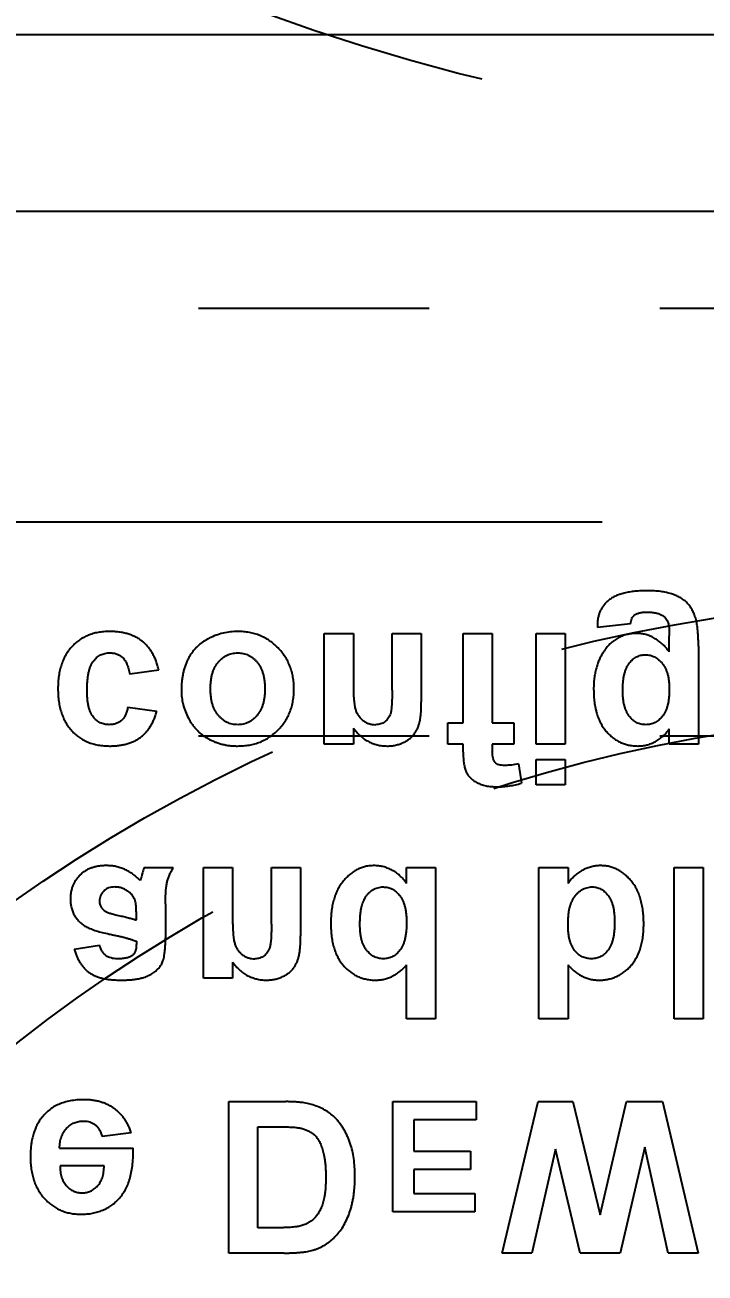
# Model space of a CAD drawing. Extents: x 14103 to 19353, y -3233 to 932.
# Drawn here: x 14900.43 to 14918.12, y -203.45 to -170.98 of the extents above; entities that cross this region are included whole.
import ezdxf

# ---------------------------------------------------------------- set-up
doc = ezdxf.new("R2010")
doc.units = 0
doc.header["$LTSCALE"] = 20
doc.header["$MEASUREMENT"] = 0
doc.linetypes.add('CENTER', pattern=[0.6, 0.375, -0.075, 0.075, -0.075])
doc.linetypes.add('HIDDEN', pattern=[0.2, 0.1, -0.1])
doc.layers.get('DEFPOINTS').update_dxf_attribs({"linetype": 'CONTINUOUS'})
for name, color, linetype in [('4a', 7, 'CONTINUOUS'), ('DIM', 3, 'CONTINUOUS'), ('OIL', 7, 'CONTINUOUS'), ('SUP', 4, 'HIDDEN'), ('WATER', 9, 'HIDDEN')]:
    doc.layers.add(name, color=color, linetype=linetype)
doc.styles.add('lxy2', font='txt.shx', dxfattribs={"width": 0.6})
doc.dimstyles.new('10', dxfattribs={"dimtxt": 10, "dimasz": 5, "dimexe": 2.5, "dimexo": 0, "dimgap": 1, "dimtad": 0, "dimdsep": 46, "dimtxsty": 'lxy2', "dimcen": -3, "dimclrd": 113, "dimclre": 113, "dimclrt": 3, "dimazin": 2, "dimtfac": 1, "dimtofl": 0, "dimtmove": 0, "dimatfit": 3, "dimfxl": 1, "dimtolj": 1, "dimtzin": 0, "dimarcsym": 0})

# ---------------------------------------------------------------- blocks, each defined once
blk = doc.blocks.new('*D197')
at = {"layer": 'DEFPOINTS', "color": 0}
for p in [(14749.942, 164.09), (15292.928, -183.91), (15315.844, -183.91)]:
    blk.add_point(p, dxfattribs=at)
at = {"layer": 'DIM', "color": 113, "lineweight": -2}
blk.add_line((15292.928, -183.91), (15315.844, -183.91), dxfattribs=at)
at = {"layer": 'DIM', "color": 3, "insert": (15324.844, -183.91), "char_height": 10, "attachment_point": 5, "style": 'lxy2'}
blk.add_mtext('\\A1;348', dxfattribs=at)
blk = doc.blocks.new('*D188')
at = {"layer": 'DEFPOINTS', "color": 0, "linetype": 'Continuous'}
for p in [(14749.942, 164.09), (15254.942, -535.91), (15254.942, -553.814)]:
    blk.add_point(p, dxfattribs=at)
at = {"layer": 'OIL', "color": 113, "linetype": 'Continuous', "lineweight": -2}
blk.add_line((15254.942, -535.91), (15254.942, -553.814), dxfattribs=at)
at = {"layer": 'OIL', "color": 3, "linetype": 'Continuous', "insert": (15254.942, -562.314), "char_height": 10, "attachment_point": 5, "rotation": 90, "style": 'lxy2'}
blk.add_mtext('\\A1;505', dxfattribs=at)
blk = doc.blocks.new('*D187')
at = {"layer": 'DEFPOINTS', "color": 0, "linetype": 'Continuous'}
for p in [(14749.942, 164.09), (15299.942, -515.91), (15299.942, -553.814)]:
    blk.add_point(p, dxfattribs=at)
at = {"layer": 'OIL', "color": 113, "linetype": 'Continuous', "lineweight": -2}
blk.add_line((15299.942, -515.91), (15299.942, -553.814), dxfattribs=at)
at = {"layer": 'OIL', "color": 3, "linetype": 'Continuous', "insert": (15299.942, -562.314), "char_height": 10, "attachment_point": 5, "rotation": 90, "style": 'lxy2'}
blk.add_mtext('\\A1;550', dxfattribs=at)
blk = doc.blocks.new('*D185')
at = {"layer": 'DEFPOINTS', "color": 0}
for p in [(14749.942, 164.09), (15292.928, -255.91), (15315.844, -255.91)]:
    blk.add_point(p, dxfattribs=at)
at = {"layer": 'DIM', "color": 113, "lineweight": -2}
blk.add_line((15292.928, -255.91), (15315.844, -255.91), dxfattribs=at)
at = {"layer": 'DIM', "color": 3, "insert": (15324.344, -255.91), "char_height": 10, "attachment_point": 5, "style": 'lxy2'}
blk.add_mtext('\\A1;420', dxfattribs=at)
blk = doc.blocks.new('*D191')
at = {"layer": 'DEFPOINTS', "color": 0, "linetype": 'Continuous'}
for p in [(14749.942, 164.09), (14999.942, -369.245), (14999.942, -553.814)]:
    blk.add_point(p, dxfattribs=at)
at = {"layer": 'OIL', "color": 113, "linetype": 'Continuous', "lineweight": -2}
blk.add_line((14999.942, -369.245), (14999.942, -553.814), dxfattribs=at)
at = {"layer": 'OIL', "color": 3, "linetype": 'Continuous', "insert": (14999.942, -562.314), "char_height": 10, "attachment_point": 5, "rotation": 90, "style": 'lxy2'}
blk.add_mtext('\\A1;250', dxfattribs=at)
blk = doc.blocks.new('*D190')
at = {"layer": 'DEFPOINTS', "color": 0, "linetype": 'Continuous'}
for p in [(14749.942, 164.09), (15049.942, -369.245), (15049.942, -553.814)]:
    blk.add_point(p, dxfattribs=at)
at = {"layer": 'OIL', "color": 113, "linetype": 'Continuous', "lineweight": -2}
blk.add_line((15049.942, -369.245), (15049.942, -553.814), dxfattribs=at)
at = {"layer": 'OIL', "color": 3, "linetype": 'Continuous', "insert": (15049.942, -561.814), "char_height": 10, "attachment_point": 5, "rotation": 90, "style": 'lxy2'}
blk.add_mtext('\\A1;300', dxfattribs=at)
blk = doc.blocks.new('*D189')
at = {"layer": 'DEFPOINTS', "color": 0, "linetype": 'Continuous'}
for p in [(14749.942, 164.09), (15094.942, -324.245), (15094.942, -553.814)]:
    blk.add_point(p, dxfattribs=at)
at = {"layer": 'OIL', "color": 113, "linetype": 'Continuous', "lineweight": -2}
blk.add_line((15094.942, -324.245), (15094.942, -553.814), dxfattribs=at)
at = {"layer": 'OIL', "color": 3, "linetype": 'Continuous', "insert": (15094.942, -562.814), "char_height": 10, "attachment_point": 5, "rotation": 90, "style": 'lxy2'}
blk.add_mtext('\\A1;345', dxfattribs=at)
blk = doc.blocks.new('*D186')
at = {"layer": 'DEFPOINTS', "color": 0, "linetype": 'Continuous'}
for p in [(14749.942, 164.09), (15119.942, -360.91), (15119.942, -553.814)]:
    blk.add_point(p, dxfattribs=at)
at = {"layer": 'OIL', "color": 113, "linetype": 'Continuous', "lineweight": -2}
blk.add_line((15119.942, -360.91), (15119.942, -553.814), dxfattribs=at)
at = {"layer": 'OIL', "color": 3, "linetype": 'Continuous', "insert": (15119.942, -562.314), "char_height": 10, "attachment_point": 5, "rotation": 90, "style": 'lxy2'}
blk.add_mtext('\\A1;370', dxfattribs=at)
blk = doc.blocks.new('*D184')
at = {"layer": 'DEFPOINTS', "color": 0, "linetype": 'Continuous'}
for p in [(14749.942, 164.09), (15074.942, -315.91), (15074.942, -553.814)]:
    blk.add_point(p, dxfattribs=at)
at = {"layer": 'OIL', "color": 113, "linetype": 'Continuous', "lineweight": -2}
blk.add_line((15074.942, -315.91), (15074.942, -553.814), dxfattribs=at)
at = {"layer": 'OIL', "color": 3, "linetype": 'Continuous', "insert": (15074.942, -562.814), "char_height": 10, "attachment_point": 5, "rotation": 90, "style": 'lxy2'}
blk.add_mtext('\\A1;325', dxfattribs=at)

msp = doc.modelspace()

# ---------------------------------------------------------------- linework, layer by layer
at = {"layer": '4a', "color": 4, "linetype": 'Continuous'}
for p, q in [((14972.873, -171.233), (14843.995, -171.233)), ((14972.873, -175.833), (14838.932, -175.833)), ((14916.182, -186.557), (14915.323, -186.658)), ((14908.213, -186.81), (14908.971, -186.81)), ((14908.213, -189.688), (14908.213, -186.81)), ((14908.971, -186.81), (14908.971, -188.12)), ((14909.98, -186.81), (14910.738, -186.81)), ((14909.98, -188.287), (14909.98, -186.81)), ((14910.738, -186.81), (14910.738, -188.59)), ((14911.829, -189.133), (14911.829, -186.81)), ((14911.829, -186.81), (14912.586, -186.81)), ((14912.586, -186.81), (14912.586, -189.133)), ((14913.727, -186.81), (14914.485, -186.81)), ((14913.727, -189.688), (14913.727, -186.81)), ((14914.485, -186.81), (14914.485, -189.688)), ((14917.191, -187.29), (14917.191, -186.876)), ((14917.949, -187.142), (14917.949, -189.688)), ((14903.911, -187.769), (14903.153, -187.87)), ((14903.103, -188.729), (14903.86, -188.83)), ((14908.971, -189.273), (14908.971, -189.688)), ((14911.425, -189.133), (14911.829, -189.133)), ((14911.425, -189.688), (14911.425, -189.133)), ((14912.586, -189.133), (14913.142, -189.133)), ((14913.142, -189.133), (14913.142, -189.688)), ((14917.191, -189.688), (14917.191, -189.292)), ((14908.971, -189.688), (14908.213, -189.688)), ((14911.829, -189.688), (14911.425, -189.688)), ((14911.829, -189.896), (14911.829, -189.688)), ((14913.142, -189.688), (14912.586, -189.688)), ((14912.586, -189.688), (14912.586, -189.884)), ((14914.485, -189.688), (14913.727, -189.688)), ((14917.949, -189.688), (14917.191, -189.688)), ((14913.268, -190.201), (14913.344, -190.707)), ((14913.727, -190.092), (14914.485, -190.092)), ((14913.727, -190.749), (14913.727, -190.092)), ((14914.485, -190.092), (14914.485, -190.749)), ((14914.485, -190.749), (14913.727, -190.749)), ((14903.527, -192.9), (14904.284, -192.9)), ((14905.072, -192.9), (14905.83, -192.9)), ((14905.072, -195.778), (14905.072, -192.9)), ((14905.83, -192.9), (14905.83, -194.21)), ((14906.84, -192.9), (14907.597, -192.9)), ((14906.84, -194.377), (14906.84, -192.9)), ((14907.597, -192.9), (14907.597, -194.68)), ((14910.354, -192.9), (14911.112, -192.9)), ((14910.354, -193.316), (14910.354, -192.9)), ((14911.112, -192.9), (14911.112, -196.839)), ((14913.798, -192.9), (14914.556, -192.9)), ((14913.798, -196.839), (14913.798, -192.9)), ((14914.556, -192.9), (14914.556, -193.316)), ((14917.313, -192.9), (14918.07, -192.9)), ((14917.313, -196.839), (14917.313, -192.9)), ((14918.07, -192.9), (14918.07, -196.839)), ((14903.325, -194.263), (14903.325, -194.12)), ((14904.082, -193.841), (14904.082, -194.726)), ((14901.709, -195.021), (14902.366, -194.92)), ((14905.83, -195.363), (14905.83, -195.778)), ((14910.354, -196.839), (14910.354, -195.435)), ((14914.556, -195.435), (14914.556, -196.839)), ((14905.83, -195.778), (14905.072, -195.778)), ((14911.112, -196.839), (14910.354, -196.839)), ((14914.556, -196.839), (14913.798, -196.839)), ((14918.07, -196.839), (14917.313, -196.839)), ((14905.729, -202.929), (14905.729, -198.99)), ((14905.729, -198.99), (14907.216, -198.99)), ((14909.997, -198.99), (14912.164, -198.99)), ((14909.997, -201.854), (14909.997, -198.99)), ((14912.164, -198.99), (14912.164, -199.467)), ((14912.839, -202.929), (14913.781, -198.99)), ((14913.781, -198.99), (14914.684, -198.99)), ((14914.684, -198.99), (14915.389, -201.934)), ((14915.389, -201.934), (14916.075, -198.99)), ((14916.075, -198.99), (14917.013, -198.99)), ((14917.013, -198.99), (14917.939, -202.929)), ((14906.486, -199.646), (14907.109, -199.646)), ((14906.486, -202.272), (14906.486, -199.646)), ((14912.164, -199.467), (14910.548, -199.467)), ((14910.548, -199.467), (14910.548, -200.275)), ((14903.194, -199.798), (14902.436, -199.899)), ((14901.325, -200.202), (14903.244, -200.202)), ((14910.548, -200.275), (14912.017, -200.275)), ((14912.017, -200.275), (14912.017, -200.753)), ((14914.227, -200.223), (14913.615, -202.929)), ((14914.875, -202.929), (14914.227, -200.223)), ((14916.55, -200.177), (14915.909, -202.929)), ((14917.161, -202.929), (14916.55, -200.177)), ((14902.487, -200.656), (14901.339, -200.656)), ((14912.017, -200.753), (14910.548, -200.753)), ((14910.548, -200.753), (14910.548, -201.377)), ((14910.548, -201.377), (14912.127, -201.377)), ((14912.127, -201.377), (14912.127, -201.854)), ((14912.127, -201.854), (14909.997, -201.854)), ((14906.861, -202.272), (14906.486, -202.272)), ((14907.173, -202.929), (14905.729, -202.929)), ((14913.615, -202.929), (14912.839, -202.929)), ((14915.909, -202.929), (14914.875, -202.929)), ((14917.939, -202.929), (14917.161, -202.929))]:
    msp.add_line(p, q, dxfattribs=at)
for points in [[(14916.624, -185.699), (14916.453, -185.703), (14916.295, -185.714), (14916.15, -185.734), (14916.018, -185.76), (14915.898, -185.794), (14915.792, -185.837), (14915.698, -185.887), (14915.617, -185.944), (14915.548, -186.008), (14915.488, -186.075), (14915.437, -186.147), (14915.395, -186.224), (14915.363, -186.303), (14915.34, -186.387), (14915.325, -186.475), (14915.321, -186.568)], [(14917.949, -187.142), (14917.947, -187.02), (14917.944, -186.907), (14917.937, -186.801), (14917.928, -186.703), (14917.917, -186.613), (14917.903, -186.531), (14917.886, -186.457), (14917.867, -186.391), (14917.822, -186.273), (14917.769, -186.169), (14917.707, -186.078), (14917.638, -186), (14917.558, -185.933), (14917.467, -185.874), (14917.362, -185.823), (14917.245, -185.779), (14917.114, -185.744), (14916.967, -185.719), (14916.804, -185.704), (14916.624, -185.699)], [(14916.182, -186.557), (14916.195, -186.484), (14916.215, -186.424), (14916.242, -186.375), (14916.275, -186.34)], [(14916.275, -186.34), (14916.334, -186.302), (14916.406, -186.276), (14916.494, -186.26), (14916.597, -186.254)], [(14916.597, -186.254), (14916.728, -186.26), (14916.841, -186.276), (14916.937, -186.304), (14917.016, -186.343)], [(14917.016, -186.343), (14917.06, -186.377), (14917.099, -186.419), (14917.131, -186.471), (14917.158, -186.532)], [(14915.321, -186.568), (14915.321, -186.609), (14915.323, -186.658)], [(14917.158, -186.532), (14917.173, -186.589), (14917.184, -186.665), (14917.189, -186.761), (14917.191, -186.876)], [(14902.621, -186.759), (14902.472, -186.766), (14902.332, -186.784), (14902.199, -186.815), (14902.073, -186.858), (14901.955, -186.913), (14901.845, -186.981), (14901.743, -187.061), (14901.648, -187.154), (14901.563, -187.257), (14901.489, -187.37), (14901.427, -187.492), (14901.376, -187.624), (14901.336, -187.765), (14901.308, -187.917), (14901.29, -188.077), (14901.285, -188.247)], [(14903.911, -187.769), (14903.879, -187.648), (14903.841, -187.535), (14903.797, -187.429), (14903.747, -187.331), (14903.689, -187.24), (14903.625, -187.157), (14903.555, -187.082), (14903.478, -187.014), (14903.395, -186.954), (14903.305, -186.903), (14903.208, -186.859), (14903.104, -186.823), (14902.994, -186.795), (14902.876, -186.775), (14902.752, -186.763), (14902.621, -186.759)], [(14905.963, -186.759), (14905.771, -186.77), (14905.582, -186.803), (14905.398, -186.859), (14905.219, -186.936), (14905.133, -186.983), (14905.053, -187.035), (14904.977, -187.092), (14904.908, -187.155), (14904.843, -187.222), (14904.783, -187.295), (14904.729, -187.372), (14904.68, -187.455), (14904.637, -187.543), (14904.6, -187.636), (14904.568, -187.733), (14904.542, -187.835), (14904.53, -187.897)], [(14907.425, -188.257), (14907.419, -188.098), (14907.399, -187.948), (14907.367, -187.803), (14907.321, -187.665), (14907.263, -187.535), (14907.192, -187.411), (14907.107, -187.294), (14907.01, -187.185), (14906.902, -187.085), (14906.789, -186.998), (14906.668, -186.926), (14906.541, -186.866), (14906.406, -186.819), (14906.265, -186.786), (14906.118, -186.766), (14905.963, -186.759)], [(14916.34, -186.81), (14916.207, -186.818), (14916.081, -186.841), (14915.961, -186.878), (14915.849, -186.932), (14915.744, -187.001), (14915.647, -187.084), (14915.557, -187.184), (14915.473, -187.298)], [(14917.191, -187.29), (14917.099, -187.177), (14917.004, -187.08), (14916.903, -186.998), (14916.799, -186.93), (14916.69, -186.878), (14916.578, -186.84), (14916.461, -186.818), (14916.34, -186.81)], [(14902.042, -188.292), (14902.045, -188.163), (14902.053, -188.044), (14902.065, -187.934), (14902.083, -187.835), (14902.105, -187.746), (14902.133, -187.666), (14902.165, -187.596), (14902.203, -187.536), (14902.245, -187.484), (14902.291, -187.439), (14902.34, -187.401), (14902.393, -187.37), (14902.449, -187.346), (14902.508, -187.329), (14902.571, -187.318), (14902.637, -187.315)], [(14902.637, -187.315), (14902.734, -187.323), (14902.823, -187.346), (14902.901, -187.385), (14902.97, -187.439), (14903.002, -187.473), (14903.03, -187.514), (14903.057, -187.559), (14903.081, -187.61), (14903.103, -187.667), (14903.122, -187.729), (14903.139, -187.797), (14903.153, -187.87)], [(14905.254, -188.249), (14905.257, -188.139), (14905.267, -188.036), (14905.282, -187.939), (14905.305, -187.849), (14905.334, -187.766), (14905.369, -187.689), (14905.41, -187.619), (14905.458, -187.555), (14905.511, -187.499), (14905.566, -187.45), (14905.625, -187.409), (14905.686, -187.375), (14905.751, -187.349), (14905.819, -187.33), (14905.889, -187.319), (14905.963, -187.315)], [(14905.963, -187.315), (14906.036, -187.319), (14906.106, -187.33), (14906.174, -187.349), (14906.238, -187.375), (14906.299, -187.409), (14906.358, -187.45), (14906.413, -187.499), (14906.465, -187.555), (14906.512, -187.619), (14906.553, -187.69), (14906.589, -187.767), (14906.617, -187.85), (14906.639, -187.941), (14906.655, -188.039), (14906.665, -188.143), (14906.668, -188.254)], [(14915.473, -187.298), (14915.414, -187.398), (14915.363, -187.503), (14915.32, -187.614), (14915.285, -187.731), (14915.258, -187.854), (14915.248, -187.912)], [(14915.98, -188.285), (14915.982, -188.17), (14915.99, -188.063), (14916.003, -187.963), (14916.021, -187.873), (14916.045, -187.789), (14916.074, -187.714), (14916.108, -187.646), (14916.148, -187.587), (14916.191, -187.535), (14916.237, -187.49), (14916.285, -187.452), (14916.335, -187.42), (14916.388, -187.397), (14916.444, -187.379), (14916.502, -187.368), (14916.563, -187.365)], [(14916.563, -187.365), (14916.627, -187.369), (14916.69, -187.379), (14916.75, -187.398), (14916.806, -187.422), (14916.861, -187.454), (14916.913, -187.493), (14916.963, -187.54), (14917.009, -187.592), (14917.052, -187.652), (14917.089, -187.72), (14917.12, -187.794), (14917.146, -187.874), (14917.166, -187.962), (14917.18, -188.056), (14917.188, -188.157), (14917.191, -188.266)], [(14904.53, -187.897), (14904.523, -187.941), (14904.508, -188.052), (14904.5, -188.168), (14904.497, -188.289)], [(14915.248, -187.912), (14915.238, -187.982), (14915.226, -188.117), (14915.222, -188.258)], [(14901.285, -188.247), (14901.29, -188.418), (14901.308, -188.58), (14901.336, -188.732), (14901.376, -188.874), (14901.426, -189.006), (14901.488, -189.129), (14901.562, -189.242), (14901.647, -189.345), (14901.742, -189.437), (14901.844, -189.517), (14901.955, -189.585), (14902.073, -189.64), (14902.199, -189.683), (14902.334, -189.714), (14902.476, -189.732), (14902.627, -189.739)], [(14902.621, -189.183), (14902.556, -189.18), (14902.495, -189.171), (14902.438, -189.154), (14902.383, -189.132), (14902.332, -189.103), (14902.285, -189.068), (14902.24, -189.026), (14902.199, -188.978), (14902.162, -188.923), (14902.131, -188.858), (14902.104, -188.785), (14902.082, -188.704), (14902.064, -188.613), (14902.052, -188.515), (14902.045, -188.408), (14902.042, -188.292)], [(14904.497, -188.289), (14904.508, -188.475), (14904.536, -188.635)], [(14905.963, -189.183), (14905.889, -189.179), (14905.819, -189.168), (14905.751, -189.149), (14905.686, -189.123), (14905.625, -189.089), (14905.566, -189.047), (14905.511, -188.998), (14905.458, -188.942), (14905.41, -188.879), (14905.369, -188.809), (14905.334, -188.732), (14905.305, -188.649), (14905.282, -188.559), (14905.267, -188.462), (14905.257, -188.359), (14905.254, -188.249)], [(14905.959, -189.739), (14906.116, -189.732), (14906.266, -189.713), (14906.409, -189.679), (14906.544, -189.634), (14906.673, -189.574), (14906.793, -189.502), (14906.907, -189.417), (14907.013, -189.318), (14907.11, -189.21), (14907.193, -189.094), (14907.264, -188.972), (14907.323, -188.843), (14907.368, -188.707), (14907.399, -188.564), (14907.419, -188.414), (14907.425, -188.257)], [(14906.668, -188.254), (14906.665, -188.363), (14906.655, -188.465), (14906.639, -188.561), (14906.617, -188.651), (14906.589, -188.733), (14906.553, -188.809), (14906.512, -188.879), (14906.465, -188.942), (14906.413, -188.998), (14906.358, -189.047), (14906.299, -189.089), (14906.238, -189.123), (14906.174, -189.149), (14906.106, -189.168), (14906.036, -189.179), (14905.963, -189.183)], [(14908.971, -188.12), (14908.971, -188.237), (14908.974, -188.344), (14908.978, -188.441), (14908.984, -188.529), (14908.992, -188.608), (14909.001, -188.677), (14909.012, -188.736), (14909.024, -188.785), (14909.057, -188.871), (14909.101, -188.948), (14909.155, -189.015), (14909.221, -189.074), (14909.296, -189.122), (14909.375, -189.156), (14909.459, -189.176), (14909.547, -189.183)], [(14909.98, -188.287), (14909.98, -188.399), (14909.977, -188.501), (14909.974, -188.591), (14909.969, -188.673), (14909.963, -188.743), (14909.955, -188.804), (14909.946, -188.853), (14909.936, -188.893), (14909.91, -188.958), (14909.877, -189.015), (14909.838, -189.065), (14909.79, -189.107), (14909.737, -189.14), (14909.679, -189.164), (14909.616, -189.178), (14909.547, -189.183)], [(14915.222, -188.258), (14915.228, -188.433), (14915.243, -188.597), (14915.269, -188.75), (14915.292, -188.848)], [(14916.575, -189.183), (14916.512, -189.18), (14916.451, -189.169), (14916.394, -189.152), (14916.339, -189.128), (14916.286, -189.096), (14916.238, -189.058), (14916.191, -189.013), (14916.148, -188.961), (14916.108, -188.902), (14916.074, -188.836), (14916.045, -188.763), (14916.021, -188.681), (14916.003, -188.594), (14915.99, -188.498), (14915.982, -188.395), (14915.98, -188.285)], [(14917.191, -188.266), (14917.189, -188.378), (14917.18, -188.483), (14917.167, -188.581), (14917.148, -188.672), (14917.123, -188.755), (14917.093, -188.83), (14917.057, -188.898), (14917.016, -188.957), (14916.971, -189.01), (14916.923, -189.056), (14916.873, -189.095), (14916.819, -189.127), (14916.762, -189.152), (14916.703, -189.169), (14916.641, -189.18), (14916.575, -189.183)], [(14904.536, -188.635), (14904.542, -188.659), (14904.6, -188.839), (14904.68, -189.017), (14904.729, -189.102), (14904.782, -189.182), (14904.841, -189.257), (14904.904, -189.327), (14904.971, -189.391), (14905.043, -189.451), (14905.121, -189.504), (14905.203, -189.553), (14905.289, -189.597), (14905.377, -189.634), (14905.468, -189.666), (14905.561, -189.692), (14905.656, -189.713), (14905.755, -189.727), (14905.855, -189.735), (14905.959, -189.739)], [(14910.713, -189.024), (14910.716, -189.001), (14910.728, -188.883), (14910.736, -188.746), (14910.738, -188.59)], [(14903.103, -188.729), (14903.079, -188.834), (14903.045, -188.927), (14902.999, -189.005), (14902.943, -189.069), (14902.876, -189.118), (14902.801, -189.155), (14902.715, -189.176), (14902.621, -189.183)], [(14902.627, -189.739), (14902.75, -189.735), (14902.867, -189.724), (14902.977, -189.707), (14903.081, -189.683), (14903.179, -189.651), (14903.269, -189.612), (14903.353, -189.567), (14903.431, -189.514), (14903.503, -189.454), (14903.57, -189.387), (14903.631, -189.313), (14903.688, -189.23), (14903.739, -189.141), (14903.785, -189.045), (14903.825, -188.941), (14903.86, -188.83)], [(14915.292, -188.848), (14915.304, -188.893), (14915.351, -189.025), (14915.407, -189.147), (14915.474, -189.258), (14915.55, -189.358), (14915.635, -189.447), (14915.725, -189.525), (14915.819, -189.59), (14915.92, -189.644), (14916.024, -189.685), (14916.133, -189.715), (14916.248, -189.732), (14916.368, -189.739)], [(14908.971, -189.273), (14909.06, -189.382), (14909.155, -189.477), (14909.256, -189.557), (14909.363, -189.623), (14909.475, -189.673), (14909.593, -189.709), (14909.716, -189.731), (14909.846, -189.739)], [(14909.846, -189.739), (14909.959, -189.733), (14910.068, -189.716), (14910.171, -189.687), (14910.27, -189.648), (14910.361, -189.6), (14910.439, -189.545), (14910.506, -189.485), (14910.561, -189.417), (14910.607, -189.345), (14910.646, -189.268), (14910.676, -189.186), (14910.699, -189.099), (14910.713, -189.024)], [(14916.368, -189.739), (14916.491, -189.731), (14916.608, -189.711), (14916.72, -189.675), (14916.826, -189.627), (14916.926, -189.564), (14917.02, -189.488), (14917.109, -189.397), (14917.191, -189.292)], [(14911.829, -189.896), (14911.83, -189.979), (14911.833, -190.058), (14911.84, -190.131), (14911.848, -190.199), (14911.859, -190.26), (14911.872, -190.317), (14911.887, -190.367), (14911.905, -190.413), (14911.952, -190.494), (14912.015, -190.569), (14912.094, -190.634), (14912.188, -190.692), (14912.298, -190.739), (14912.422, -190.772), (14912.559, -190.793), (14912.71, -190.799)], [(14912.906, -190.244), (14912.826, -190.239), (14912.759, -190.225), (14912.704, -190.202), (14912.66, -190.169), (14912.628, -190.124), (14912.605, -190.061), (14912.591, -189.981), (14912.586, -189.884)], [(14913.026, -190.238), (14912.906, -190.244)], [(14913.268, -190.201), (14913.083, -190.233), (14913.026, -190.238)], [(14912.71, -190.799), (14912.871, -190.794), (14913.03, -190.776), (14913.187, -190.747), (14913.344, -190.707)], [(14902.55, -192.849), (14902.444, -192.853), (14902.343, -192.864), (14902.248, -192.884), (14902.159, -192.911), (14902.075, -192.945), (14901.998, -192.987), (14901.926, -193.036), (14901.86, -193.094), (14901.801, -193.157), (14901.749, -193.224), (14901.707, -193.295), (14901.671, -193.371), (14901.644, -193.45), (14901.624, -193.533), (14901.612, -193.62), (14901.608, -193.712)], [(14903.428, -193.237), (14903.331, -193.146), (14903.23, -193.068), (14903.125, -193.001), (14903.017, -192.946), (14902.906, -192.904), (14902.792, -192.874), (14902.672, -192.856), (14902.55, -192.849)], [(14909.511, -192.849), (14909.398, -192.856), (14909.288, -192.874), (14909.182, -192.905), (14909.081, -192.949), (14908.984, -193.004), (14908.891, -193.072), (14908.801, -193.152), (14908.716, -193.245), (14908.639, -193.35), (14908.571, -193.463), (14908.514, -193.586), (14908.468, -193.72), (14908.431, -193.862), (14908.405, -194.015), (14908.39, -194.178), (14908.385, -194.35)], [(14910.354, -193.316), (14910.268, -193.202), (14910.174, -193.106), (14910.073, -193.024), (14909.964, -192.961), (14909.852, -192.912), (14909.74, -192.877), (14909.626, -192.856), (14909.511, -192.849)], [(14915.398, -192.849), (14915.283, -192.856), (14915.169, -192.878), (14915.055, -192.914), (14914.942, -192.964), (14914.834, -193.028), (14914.734, -193.109), (14914.641, -193.204), (14914.556, -193.316)], [(14916.525, -194.368), (14916.519, -194.191), (14916.504, -194.024), (14916.478, -193.868), (14916.443, -193.722), (14916.396, -193.587), (14916.339, -193.462), (14916.273, -193.348), (14916.196, -193.244), (14916.111, -193.151), (14916.023, -193.071), (14915.93, -193.003), (14915.832, -192.948), (14915.73, -192.905), (14915.624, -192.874), (14915.513, -192.856), (14915.398, -192.849)], [(14903.455, -193.141), (14903.446, -193.174), (14903.439, -193.201), (14903.433, -193.222), (14903.428, -193.237)], [(14903.527, -192.9), (14903.511, -192.946), (14903.495, -193.001), (14903.476, -193.066), (14903.455, -193.141)], [(14904.082, -193.841), (14904.083, -193.75), (14904.085, -193.664), (14904.089, -193.585), (14904.093, -193.513), (14904.099, -193.447), (14904.106, -193.386), (14904.115, -193.332), (14904.125, -193.284), (14904.151, -193.192), (14904.187, -193.099), (14904.231, -193.001), (14904.284, -192.9)], [(14902.761, -193.405), (14902.678, -193.412), (14902.604, -193.432), (14902.536, -193.466), (14902.477, -193.514), (14902.428, -193.572), (14902.393, -193.634), (14902.373, -193.702), (14902.366, -193.776)], [(14903.128, -193.533), (14903.039, -193.477), (14902.949, -193.437), (14902.856, -193.413), (14902.761, -193.405)], [(14909.264, -193.71), (14909.31, -193.638), (14909.36, -193.577), (14909.414, -193.524), (14909.474, -193.481), (14909.538, -193.447), (14909.605, -193.424), (14909.677, -193.409), (14909.754, -193.405)], [(14909.754, -193.405), (14909.815, -193.409), (14909.874, -193.419), (14909.93, -193.437), (14909.985, -193.462), (14910.037, -193.494), (14910.087, -193.533), (14910.134, -193.58), (14910.179, -193.634), (14910.22, -193.694), (14910.256, -193.762), (14910.286, -193.837), (14910.311, -193.92), (14910.33, -194.008), (14910.343, -194.105), (14910.352, -194.208), (14910.354, -194.318)], [(14914.69, -193.716), (14914.739, -193.643), (14914.791, -193.58), (14914.848, -193.526), (14914.909, -193.483), (14914.974, -193.448), (14915.042, -193.424), (14915.114, -193.409), (14915.19, -193.405)], [(14915.19, -193.405), (14915.249, -193.408), (14915.305, -193.418), (14915.36, -193.436), (14915.412, -193.46), (14915.462, -193.491), (14915.509, -193.529), (14915.555, -193.574), (14915.599, -193.625), (14915.638, -193.684), (14915.673, -193.751), (14915.701, -193.826), (14915.726, -193.91), (14915.744, -194), (14915.757, -194.099), (14915.765, -194.206), (14915.767, -194.321)], [(14901.608, -193.712), (14901.615, -193.832), (14901.636, -193.945), (14901.671, -194.052), (14901.72, -194.152), (14901.782, -194.243), (14901.854, -194.323), (14901.939, -194.392), (14902.033, -194.449), (14902.145, -194.498), (14902.28, -194.546), (14902.437, -194.589), (14902.615, -194.629)], [(14902.366, -193.776), (14902.374, -193.849), (14902.4, -193.915), (14902.444, -193.975), (14902.504, -194.028)], [(14903.297, -193.77), (14903.271, -193.702), (14903.234, -193.641), (14903.187, -193.584), (14903.128, -193.533)], [(14903.325, -194.12), (14903.323, -194.002), (14903.318, -193.904), (14903.309, -193.827), (14903.297, -193.77)], [(14909.142, -194.393), (14909.144, -194.279), (14909.15, -194.173), (14909.16, -194.075), (14909.173, -193.986), (14909.19, -193.905), (14909.211, -193.832), (14909.235, -193.767), (14909.264, -193.71)], [(14914.556, -194.393), (14914.558, -194.282), (14914.564, -194.179), (14914.574, -194.083), (14914.589, -193.995), (14914.608, -193.914), (14914.631, -193.84), (14914.658, -193.774), (14914.69, -193.716)], [(14902.504, -194.028), (14902.53, -194.044), (14902.563, -194.059), (14902.601, -194.075), (14902.647, -194.09), (14902.699, -194.106), (14902.757, -194.122), (14902.821, -194.138), (14902.892, -194.154), (14903.03, -194.184), (14903.148, -194.213), (14903.247, -194.24), (14903.325, -194.263)], [(14905.83, -194.21), (14905.83, -194.327), (14905.833, -194.434), (14905.838, -194.531), (14905.843, -194.619), (14905.851, -194.698), (14905.86, -194.767), (14905.871, -194.826), (14905.883, -194.875), (14905.916, -194.961), (14905.96, -195.038), (14906.014, -195.105), (14906.081, -195.164), (14906.155, -195.212), (14906.234, -195.246), (14906.318, -195.266), (14906.406, -195.273)], [(14906.84, -194.377), (14906.839, -194.489), (14906.836, -194.591), (14906.833, -194.681), (14906.829, -194.763), (14906.822, -194.833), (14906.814, -194.894), (14906.805, -194.943), (14906.795, -194.983), (14906.769, -195.048), (14906.736, -195.105), (14906.697, -195.155), (14906.649, -195.197), (14906.597, -195.23), (14906.538, -195.254), (14906.475, -195.268), (14906.406, -195.273)], [(14908.385, -194.35), (14908.39, -194.526), (14908.405, -194.691), (14908.431, -194.845), (14908.468, -194.988), (14908.514, -195.12), (14908.571, -195.242), (14908.638, -195.352), (14908.715, -195.451), (14908.801, -195.54), (14908.892, -195.616), (14908.988, -195.681), (14909.09, -195.735), (14909.197, -195.776), (14909.31, -195.805), (14909.428, -195.823), (14909.552, -195.829)], [(14909.748, -195.273), (14909.685, -195.27), (14909.624, -195.26), (14909.567, -195.242), (14909.511, -195.218), (14909.459, -195.187), (14909.408, -195.149), (14909.361, -195.104), (14909.316, -195.052), (14909.275, -194.994), (14909.24, -194.928), (14909.21, -194.857), (14909.186, -194.778), (14909.167, -194.692), (14909.153, -194.599), (14909.145, -194.5), (14909.142, -194.393)], [(14910.354, -194.318), (14910.352, -194.441), (14910.344, -194.554), (14910.33, -194.659), (14910.312, -194.756), (14910.288, -194.842), (14910.259, -194.92), (14910.224, -194.99), (14910.184, -195.05), (14910.14, -195.102), (14910.093, -195.148), (14910.043, -195.186), (14909.99, -195.217), (14909.934, -195.242), (14909.875, -195.259), (14909.813, -195.27), (14909.748, -195.273)], [(14915.161, -195.273), (14915.098, -195.27), (14915.037, -195.26), (14914.978, -195.242), (14914.923, -195.219), (14914.87, -195.188), (14914.82, -195.151), (14914.772, -195.107), (14914.728, -195.055), (14914.688, -194.998), (14914.653, -194.932), (14914.623, -194.86), (14914.599, -194.781), (14914.58, -194.695), (14914.567, -194.602), (14914.558, -194.501), (14914.556, -194.393)], [(14915.767, -194.321), (14915.765, -194.443), (14915.757, -194.556), (14915.744, -194.66), (14915.725, -194.756), (14915.701, -194.842), (14915.672, -194.92), (14915.637, -194.99), (14915.597, -195.05), (14915.553, -195.102), (14915.506, -195.148), (14915.457, -195.186), (14915.404, -195.217), (14915.348, -195.242), (14915.289, -195.259), (14915.226, -195.27), (14915.161, -195.273)], [(14915.358, -195.829), (14915.482, -195.823), (14915.599, -195.805), (14915.712, -195.776), (14915.82, -195.735), (14915.921, -195.681), (14916.018, -195.616), (14916.108, -195.54), (14916.194, -195.451), (14916.271, -195.352), (14916.339, -195.242), (14916.395, -195.122), (14916.442, -194.992), (14916.478, -194.852), (14916.504, -194.7), (14916.519, -194.539), (14916.525, -194.368)], [(14902.615, -194.629), (14902.738, -194.655), (14902.852, -194.679), (14902.955, -194.703), (14903.049, -194.728), (14903.132, -194.751), (14903.207, -194.774), (14903.271, -194.797), (14903.325, -194.819), (14903.328, -194.82), (14903.335, -194.823)], [(14902.913, -195.829), (14903.032, -195.827), (14903.144, -195.821), (14903.247, -195.812), (14903.342, -195.799), (14903.43, -195.782), (14903.51, -195.762), (14903.581, -195.737), (14903.645, -195.709), (14903.757, -195.645), (14903.85, -195.573), (14903.926, -195.492), (14903.984, -195.404), (14904.007, -195.353), (14904.027, -195.293), (14904.044, -195.222), (14904.058, -195.142), (14904.068, -195.052), (14904.076, -194.954), (14904.081, -194.844), (14904.082, -194.726)], [(14906.705, -195.829), (14906.818, -195.823), (14906.927, -195.806), (14907.031, -195.777), (14907.129, -195.738), (14907.22, -195.69), (14907.298, -195.635), (14907.365, -195.575), (14907.42, -195.507), (14907.466, -195.435), (14907.505, -195.358), (14907.535, -195.276), (14907.558, -195.189), (14907.575, -195.091), (14907.588, -194.973), (14907.595, -194.836), (14907.597, -194.68)], [(14901.709, -195.021), (14901.74, -195.12), (14901.775, -195.213), (14901.816, -195.299), (14901.862, -195.379), (14901.913, -195.452), (14901.969, -195.519), (14902.03, -195.578), (14902.096, -195.631), (14902.169, -195.677), (14902.25, -195.717), (14902.34, -195.751), (14902.438, -195.779), (14902.544, -195.801), (14902.659, -195.816), (14902.782, -195.825), (14902.913, -195.829)], [(14902.837, -195.273), (14902.747, -195.268), (14902.668, -195.253), (14902.598, -195.229), (14902.539, -195.194), (14902.488, -195.148), (14902.442, -195.087), (14902.401, -195.01), (14902.366, -194.92)], [(14903.328, -194.822), (14903.325, -194.89), (14903.319, -194.987), (14903.3, -195.067), (14903.267, -195.133), (14903.222, -195.185), (14903.194, -195.205), (14903.16, -195.223), (14903.121, -195.238), (14903.076, -195.251), (14903.024, -195.261), (14902.968, -195.268), (14902.905, -195.272), (14902.837, -195.273)], [(14905.83, -195.363), (14905.92, -195.472), (14906.014, -195.567), (14906.115, -195.647), (14906.222, -195.713), (14906.334, -195.763), (14906.452, -195.799), (14906.575, -195.821), (14906.705, -195.829)], [(14909.552, -195.829), (14909.666, -195.822), (14909.776, -195.804), (14909.882, -195.773), (14909.984, -195.73), (14910.083, -195.675), (14910.177, -195.607), (14910.267, -195.527), (14910.354, -195.435)], [(14914.556, -195.435), (14914.642, -195.527), (14914.732, -195.607), (14914.827, -195.675), (14914.926, -195.73), (14915.027, -195.773), (14915.134, -195.804), (14915.244, -195.822), (14915.358, -195.829)], [(14901.952, -198.939), (14901.772, -198.947), (14901.604, -198.97), (14901.448, -199.008), (14901.305, -199.061), (14901.173, -199.129), (14901.053, -199.213), (14900.946, -199.312), (14900.85, -199.425)], [(14903.194, -199.798), (14903.155, -199.696), (14903.111, -199.6), (14903.061, -199.511), (14903.007, -199.428), (14902.947, -199.351), (14902.881, -199.281), (14902.811, -199.216), (14902.735, -199.159), (14902.655, -199.107), (14902.569, -199.062), (14902.478, -199.025), (14902.383, -198.995), (14902.282, -198.97), (14902.177, -198.953), (14902.067, -198.942), (14901.952, -198.939)], [(14907.916, -199.073), (14907.848, -199.054), (14907.774, -199.037), (14907.695, -199.022), (14907.61, -199.011), (14907.52, -199.002), (14907.424, -198.995), (14907.322, -198.991), (14907.216, -198.99)], [(14908.471, -199.387), (14908.36, -199.293), (14908.23, -199.208), (14908.082, -199.136), (14907.916, -199.073)], [(14900.85, -199.425), (14900.784, -199.526), (14900.726, -199.633), (14900.678, -199.746), (14900.639, -199.866), (14900.607, -199.991), (14900.585, -200.124), (14900.573, -200.262), (14900.568, -200.408)], [(14901.325, -200.202), (14901.33, -200.12), (14901.34, -200.044), (14901.355, -199.971), (14901.376, -199.904), (14901.401, -199.841), (14901.432, -199.784), (14901.468, -199.73), (14901.51, -199.681), (14901.556, -199.638), (14901.604, -199.6), (14901.654, -199.567), (14901.709, -199.541), (14901.765, -199.521), (14901.824, -199.507), (14901.886, -199.498), (14901.95, -199.495)], [(14901.95, -199.495), (14902.036, -199.501), (14902.115, -199.518), (14902.187, -199.548), (14902.252, -199.59), (14902.309, -199.645), (14902.359, -199.716), (14902.402, -199.8), (14902.436, -199.899)], [(14907.109, -199.646), (14907.194, -199.647), (14907.272, -199.649), (14907.345, -199.652), (14907.41, -199.656), (14907.47, -199.661), (14907.524, -199.668), (14907.572, -199.675), (14907.614, -199.684)], [(14908.891, -200.083), (14908.852, -199.978), (14908.81, -199.879), (14908.763, -199.784), (14908.713, -199.694), (14908.658, -199.61), (14908.6, -199.531), (14908.538, -199.457), (14908.471, -199.387)], [(14907.614, -199.684), (14907.711, -199.713), (14907.799, -199.75), (14907.879, -199.795), (14907.951, -199.849), (14908.014, -199.916), (14908.072, -200.003), (14908.124, -200.108), (14908.169, -200.232), (14908.189, -200.301), (14908.206, -200.377), (14908.22, -200.459), (14908.232, -200.546), (14908.242, -200.64), (14908.248, -200.74), (14908.252, -200.846), (14908.253, -200.958)], [(14901.882, -201.919), (14902.037, -201.912), (14902.185, -201.893), (14902.323, -201.859), (14902.454, -201.813), (14902.576, -201.754), (14902.69, -201.681), (14902.794, -201.595), (14902.891, -201.496), (14902.977, -201.383), (14903.052, -201.257), (14903.114, -201.116), (14903.164, -200.962), (14903.202, -200.793), (14903.228, -200.61), (14903.243, -200.412), (14903.244, -200.202)], [(14909.011, -200.921), (14909.004, -200.687), (14908.981, -200.469), (14908.944, -200.268), (14908.891, -200.083)], [(14900.568, -200.408), (14900.573, -200.58), (14900.592, -200.743), (14900.62, -200.896), (14900.66, -201.036)], [(14901.339, -200.656), (14901.341, -200.736), (14901.348, -200.811), (14901.36, -200.882), (14901.378, -200.949), (14901.4, -201.011), (14901.429, -201.07), (14901.462, -201.123), (14901.5, -201.173)], [(14901.915, -201.363), (14901.973, -201.36), (14902.028, -201.352), (14902.082, -201.338), (14902.133, -201.318), (14902.181, -201.293), (14902.228, -201.261), (14902.273, -201.225), (14902.315, -201.182), (14902.353, -201.135), (14902.387, -201.082), (14902.416, -201.024), (14902.44, -200.961), (14902.459, -200.893), (14902.473, -200.819), (14902.482, -200.74), (14902.487, -200.656)], [(14908.253, -200.958), (14908.252, -201.07), (14908.248, -201.175), (14908.242, -201.272), (14908.232, -201.364), (14908.22, -201.449), (14908.206, -201.527), (14908.189, -201.599), (14908.169, -201.664), (14908.123, -201.78), (14908.068, -201.883), (14908.004, -201.971), (14907.932, -202.047), (14907.851, -202.11), (14907.76, -202.163), (14907.658, -202.204), (14907.546, -202.234)], [(14907.919, -202.854), (14908.003, -202.825), (14908.085, -202.793), (14908.163, -202.754), (14908.238, -202.712), (14908.31, -202.663), (14908.38, -202.611), (14908.445, -202.553), (14908.508, -202.491), (14908.624, -202.353), (14908.725, -202.201), (14908.811, -202.034), (14908.882, -201.852), (14908.912, -201.755), (14908.938, -201.653), (14908.96, -201.545), (14908.979, -201.431), (14908.993, -201.312), (14909.003, -201.187), (14909.009, -201.057), (14909.011, -200.921)], [(14900.66, -201.036), (14900.661, -201.04), (14900.713, -201.173), (14900.778, -201.298), (14900.853, -201.412), (14900.94, -201.517), (14900.957, -201.534)], [(14901.5, -201.173), (14901.542, -201.217), (14901.587, -201.256), (14901.635, -201.289), (14901.686, -201.316), (14901.739, -201.336), (14901.795, -201.351), (14901.854, -201.36), (14901.915, -201.363)], [(14900.957, -201.534), (14901.037, -201.611), (14901.139, -201.693), (14901.247, -201.762), (14901.362, -201.818), (14901.482, -201.862), (14901.609, -201.893), (14901.743, -201.912), (14901.882, -201.919)], [(14907.546, -202.234), (14907.497, -202.243), (14907.438, -202.251), (14907.367, -202.257), (14907.288, -202.263), (14907.196, -202.267), (14907.095, -202.27), (14906.983, -202.271), (14906.861, -202.272)], [(14907.173, -202.929), (14907.292, -202.928), (14907.404, -202.924), (14907.508, -202.918), (14907.604, -202.91), (14907.694, -202.899), (14907.776, -202.887), (14907.851, -202.871), (14907.919, -202.854)]]:
    msp.add_spline(points, degree=3, dxfattribs=at)
at = {"layer": 'SUP', "color": 6, "ltscale": 4}
for centre, radius in [((14924.942, -120.91), 53), ((14924.942, -228.91), 43), ((14924.942, -228.91), 40)]:
    msp.add_circle(centre, radius, dxfattribs=at)
at = {"layer": 'WATER', "linetype": 'HIDDEN', "ltscale": 3}
for p, q in [((14424.942, -178.35), (15074.942, -178.35)), ((14424.942, -189.47), (15074.942, -189.47))]:
    msp.add_line(p, q, dxfattribs=at)
at = {"layer": 'WATER', "color": 1, "linetype": 'CENTER', "ltscale": 3}
msp.add_line((14424.942, -183.91), (15080.502, -183.91), dxfattribs=at)

# ---------------------------------------------------------------- dimensions: what is measured, and where the dimension line sits
at = {"layer": 'DIM'}
for feature_location, picture, middle in [((15292.928, -183.91), '*D197', (15324.844, -183.91)), ((15292.928, -255.91), '*D185', (15324.344, -255.91))]:
    dim = msp.add_ordinate_dim(feature_location=feature_location, offset=(22.916, 0), dtype=0, origin=(14749.942, 164.09), dimstyle='10', dxfattribs=at)
    dim.commit()
    dim.dimension.update_dxf_attribs({"geometry": picture, "text_midpoint": middle})
at = {"layer": 'OIL', "color": 4, "linetype": 'Continuous'}
for feature_location, offset, picture, middle in [((15254.942, -535.91), (0, -17.904), '*D188', (15254.942, -562.314)), ((15299.942, -515.91), (0, -37.904), '*D187', (15299.942, -562.314)), ((14999.942, -369.245), (0, -184.569), '*D191', (14999.942, -562.314)), ((15049.942, -369.245), (0, -184.569), '*D190', (15049.942, -561.814)), ((15094.942, -324.245), (0, -229.569), '*D189', (15094.942, -562.814)), ((15119.942, -360.91), (0, -192.904), '*D186', (15119.942, -562.314)), ((15074.942, -315.91), (0, -237.904), '*D184', (15074.942, -562.814))]:
    dim = msp.add_ordinate_dim(feature_location=feature_location, offset=offset, dtype=1, origin=(14749.942, 164.09), dimstyle='10', dxfattribs=at)
    dim.commit()
    dim.dimension.update_dxf_attribs({"geometry": picture, "text_midpoint": middle})

doc.saveas('drawing.dxf')
